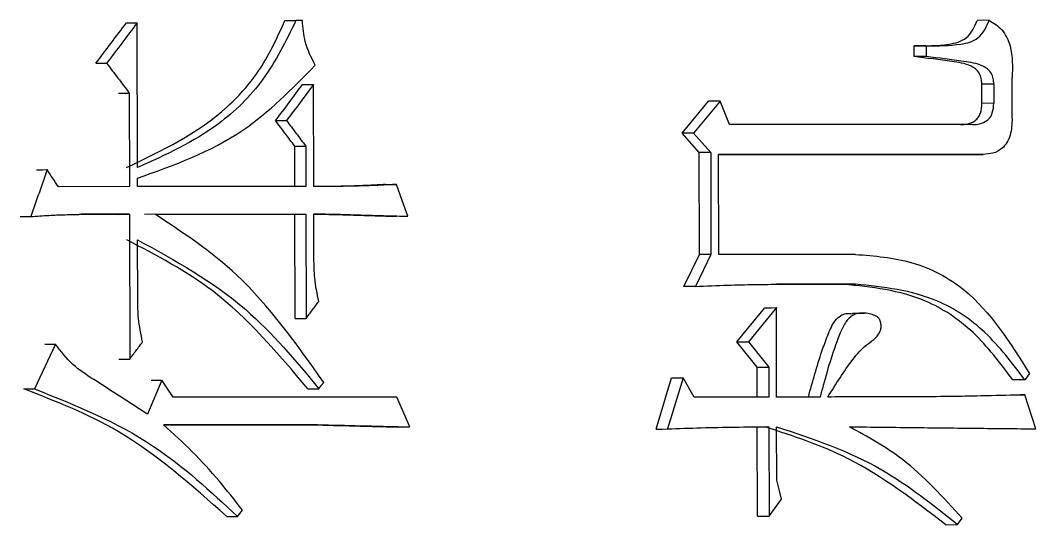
# Model space of a CAD drawing. Header units: millimetres. Extents: x 2462 to 4142, y 835 to 2023.
# Drawn here: x 3101.96 to 3107.12, y 1159.77 to 1162.33 of the extents above; entities that cross this region are included whole.
import ezdxf

# ---------------------------------------------------------------- set-up
doc = ezdxf.new("R2010")
doc.units = ezdxf.units.MM

msp = doc.modelspace()

# ---------------------------------------------------------------- linework, layer by layer
at = {"color": 7, "linetype": 'Continuous', "lineweight": 25}
for p, q in [((3102.5524, 1161.5835), (3102.5512, 1162.3191)), ((3103.3025, 1162.33), (3103.3584, 1162.3303)), ((3103.3908, 1162.3303), (3103.3584, 1162.3303)), ((3106.8815, 1162.3317), (3106.821, 1162.3314)), ((3106.5614, 1162.2017), (3106.5013, 1162.2015)), ((3106.5014, 1162.1474), (3106.5013, 1162.2015)), ((3106.5614, 1162.2017), (3106.5615, 1162.1477)), ((3106.5615, 1162.1477), (3106.5014, 1162.1474)), ((3103.449, 1161.4866), (3103.4481, 1162.0058)), ((3106.9054, 1162.0071), (3106.8449, 1162.0069)), ((3106.8451, 1161.9095), (3106.8449, 1162.0069)), ((3106.9054, 1162.0071), (3106.9056, 1161.9098)), ((3106.9992, 1161.8341), (3106.9989, 1162.0396)), ((3102.5108, 1161.9621), (3102.5117, 1161.4861)), ((3105.321, 1161.7576), (3105.4554, 1161.9199)), ((3105.5141, 1161.9201), (3105.3795, 1161.7578)), ((3105.5618, 1161.8012), (3105.5141, 1161.9201)), ((3106.9056, 1161.9098), (3106.8451, 1161.9095)), ((3106.7966, 1161.8016), (3105.5618, 1161.8012)), ((3105.3795, 1161.7578), (3105.321, 1161.7576)), ((3105.4083, 1161.6603), (3105.321, 1161.7576)), ((3105.3795, 1161.7578), (3105.467, 1161.6605)), ((3103.3525, 1161.4863), (3103.3521, 1161.6919)), ((3103.4081, 1161.6921), (3103.4084, 1161.4866)), ((3105.467, 1161.6605), (3105.4083, 1161.6603)), ((3105.4092, 1161.141), (3105.4083, 1161.6603)), ((3105.467, 1161.6605), (3105.4678, 1161.1413)), ((3105.5066, 1161.6497), (3106.8515, 1161.6502)), ((3106.791, 1161.6499), (3105.5066, 1161.6495)), ((3105.5075, 1161.1413), (3105.5066, 1161.6497)), ((3106.8515, 1161.6502), (3106.791, 1161.6499)), ((3102.5526, 1161.4862), (3102.5525, 1161.5295)), ((3102.5117, 1161.4861), (3102.1506, 1161.486)), ((3103.4084, 1161.4866), (3102.5526, 1161.4862)), ((3103.5382, 1161.4866), (3103.449, 1161.4866)), ((3102.4571, 1161.3453), (3102.2563, 1161.3452)), ((3102.5119, 1161.3455), (3102.2659, 1161.3454)), ((3102.4571, 1161.3453), (3102.5119, 1161.3455)), ((3102.5119, 1161.3455), (3102.5131, 1160.6099)), ((3103.3527, 1161.3457), (3102.5879, 1161.3453)), ((3102.6428, 1161.3456), (3103.4087, 1161.3459)), ((3103.3527, 1161.3457), (3103.4087, 1161.3459)), ((3103.3536, 1160.8157), (3103.3527, 1161.3457)), ((3103.4087, 1161.3459), (3103.4096, 1160.8159)), ((3103.4492, 1161.346), (3103.5627, 1161.346)), ((3103.4496, 1161.1188), (3103.4492, 1161.346)), ((3103.5066, 1161.3458), (3103.4492, 1161.3457)), ((3103.5066, 1161.3458), (3103.5627, 1161.346)), ((3103.9266, 1161.3354), (3103.87, 1161.3351)), ((3102.5536, 1160.9128), (3102.5531, 1161.2156)), ((3105.3302, 1160.9787), (3105.4092, 1161.141)), ((3105.4678, 1161.1413), (3105.3888, 1160.979)), ((3106.2023, 1161.1415), (3105.5075, 1161.1413)), ((3105.3888, 1160.979), (3105.3302, 1160.9787)), ((3106.1429, 1160.9898), (3105.8002, 1160.9897)), ((3105.8243, 1160.99), (3106.2025, 1160.9901)), ((3106.2025, 1160.9901), (3106.1429, 1160.9898)), ((3105.5999, 1160.6976), (3105.7417, 1160.8707)), ((3105.8008, 1160.871), (3105.6587, 1160.6978)), ((3105.8015, 1160.4166), (3105.8008, 1160.871)), ((3103.3536, 1160.8157), (3103.4096, 1160.8159)), ((3106.2476, 1160.8419), (3106.1873, 1160.8416)), ((3102.1355, 1160.6854), (3102.029, 1160.4583)), ((3102.0813, 1160.6852), (3102.1355, 1160.6854)), ((3105.7028, 1160.5678), (3105.5999, 1160.6976)), ((3105.6587, 1160.6978), (3105.7618, 1160.5681)), ((3102.4584, 1160.6097), (3102.5131, 1160.6099)), ((3105.703, 1160.4164), (3105.7028, 1160.5678)), ((3105.7618, 1160.5681), (3105.762, 1160.4166)), ((3102.677, 1160.5019), (3102.6037, 1160.3287)), ((3102.7344, 1160.4153), (3102.677, 1160.5019)), ((3105.1886, 1160.2539), (3105.2676, 1160.5136)), ((3105.326, 1160.5138), (3105.247, 1160.2542)), ((3105.3818, 1160.4165), (3105.326, 1160.5138)), ((3101.9749, 1160.458), (3102.029, 1160.4583)), ((3103.419, 1160.4586), (3103.475, 1160.4589)), ((3103.8717, 1160.4159), (3102.7344, 1160.4153)), ((3103.9365, 1160.2645), (3103.8717, 1160.4159)), ((3105.762, 1160.4166), (3105.3818, 1160.4165)), ((3106.0224, 1160.4167), (3105.8015, 1160.4166)), ((3106.595, 1160.4186), (3107.0032, 1160.4276)), ((3107.1186, 1160.2548), (3107.0639, 1160.4279)), ((3102.6856, 1160.2747), (3103.524, 1160.2751)), ((3103.4679, 1160.2748), (3102.6858, 1160.2745)), ((3103.4679, 1160.2748), (3103.524, 1160.2751)), ((3103.8798, 1160.2642), (3103.9365, 1160.2645)), ((3105.704, 1159.8106), (3105.7033, 1160.2649)), ((3105.7623, 1160.2652), (3105.7631, 1159.8109)), ((3105.8023, 1159.9948), (3105.8018, 1160.2652)), ((3107.0578, 1160.2546), (3107.1186, 1160.2548)), ((3105.7631, 1159.8109), (3105.8261, 1159.8974)), ((3103.0617, 1159.8097), (3103.0861, 1159.8422)), ((3103.0062, 1159.8094), (3103.0617, 1159.8097)), ((3105.704, 1159.8106), (3105.7631, 1159.8109)), ((3106.7219, 1159.7679), (3106.7453, 1159.8004)), ((3106.6617, 1159.7677), (3106.7219, 1159.7679))]:
    msp.add_line(p, q, dxfattribs=at)
at = {"color": 7, "linetype": 'Continuous', "lineweight": 25, "flags": 128}
for points in [[(3102.4963, 1162.3188), (3102.527, 1162.319), (3102.5512, 1162.3191)], [(3102.3412, 1162.1132), (3102.3718, 1162.1134), (3102.3959, 1162.1135)], [(3103.3921, 1162.0056), (3103.4235, 1162.0057), (3103.4481, 1162.0058)], [(3102.4561, 1161.9619), (3102.4867, 1161.962), (3102.5108, 1161.9621)], [(3105.5141, 1161.9201), (3105.4812, 1161.92), (3105.4554, 1161.9199)], [(3103.2546, 1161.8216), (3103.2859, 1161.8218), (3103.3104, 1161.8219)], [(3103.3521, 1161.6919), (3103.3835, 1161.692), (3103.4081, 1161.6921)], [(3102.0387, 1161.5722), (3102.069, 1161.5724), (3102.0929, 1161.5725)], [(3103.8133, 1161.4973), (3103.8449, 1161.4975), (3103.8698, 1161.4976)], [(3103.9266, 1161.3354), (3103.8982, 1161.4165), (3103.8698, 1161.4976)], [(3101.957, 1161.3342), (3101.9872, 1161.3343), (3102.011, 1161.3344)], [(3105.4678, 1161.1413), (3105.435, 1161.1411), (3105.4092, 1161.141)], [(3105.7417, 1160.8707), (3105.7748, 1160.8709), (3105.8008, 1160.871)], [(3105.5999, 1160.6976), (3105.6328, 1160.6977), (3105.6587, 1160.6978)], [(3105.7028, 1160.5678), (3105.7358, 1160.568), (3105.7618, 1160.5681)], [(3102.622, 1160.5016), (3102.6528, 1160.5017), (3102.677, 1160.5019)], [(3105.2676, 1160.5136), (3105.3003, 1160.5137), (3105.326, 1160.5138)], [(3107.0637, 1160.5036), (3107.0372, 1160.5035), (3107.0201, 1160.5034), (3107.003, 1160.5033)], [(3107.087, 1160.536), (3107.0812, 1160.5279), (3107.0754, 1160.5198), (3107.0696, 1160.5117), (3107.0637, 1160.5036)], [(3103.4751, 1160.459), (3103.4872, 1160.4752), (3103.4993, 1160.4913)], [(3107.0032, 1160.4276), (3107.0372, 1160.4278), (3107.0639, 1160.4279)], [(3105.1886, 1160.2539), (3105.2213, 1160.2541), (3105.247, 1160.2542)], [(3105.8261, 1159.8974), (3105.8142, 1159.9461), (3105.8023, 1159.9948)]]:
    msp.add_lwpolyline(points, dxfattribs=at)
at = {"color": 7, "linetype": 'Continuous', "lineweight": 25}
for points, knots in [([(3102.3412, 1162.1132), (3102.3671, 1162.1475), (3102.4188, 1162.216), (3102.4705, 1162.2846), (3102.4963, 1162.3188)], [0, 0, 0, 0, 0.5, 1, 1, 1, 1]), ([(3102.5512, 1162.3191), (3102.5253, 1162.2848), (3102.4736, 1162.2163), (3102.4218, 1162.1478), (3102.3959, 1162.1135)], [0, 0, 0, 0, 0.5, 1, 1, 1, 1]), ([(3102.4976, 1161.5833), (3102.6778, 1161.6694), (3102.9311, 1161.7905), (3103.1885, 1162.0813), (3103.2643, 1162.2466), (3103.3025, 1162.33)], [0, 0, 0, 0, 0.550002, 0.773014, 1, 1, 1, 1]), ([(3103.3584, 1162.3303), (3103.3069, 1162.2266), (3103.2051, 1162.0213), (3102.9292, 1161.752), (3102.6945, 1161.6471), (3102.5524, 1161.5835)], [0, 0, 0, 0, 0.286997, 0.568308, 1, 1, 1, 1]), ([(3103.4561, 1162.1032), (3103.4364, 1162.1421), (3103.401, 1162.2124), (3103.3939, 1162.294), (3103.3908, 1162.3303)], [0, 0, 0, 0, 0.5543443, 1, 1, 1, 1]), ([(3106.5013, 1162.2015), (3106.5597, 1162.2017), (3106.6484, 1162.2019), (3106.7557, 1162.2258), (3106.8001, 1162.2809), (3106.814, 1162.3144), (3106.821, 1162.3314)], [0, 0, 0, 0, 0.492277, 0.748028, 0.872473, 1, 1, 1, 1]), ([(3106.5614, 1162.2017), (3106.6198, 1162.2019), (3106.7087, 1162.2022), (3106.8161, 1162.226), (3106.8606, 1162.2811), (3106.8745, 1162.3147), (3106.8815, 1162.3317)], [0, 0, 0, 0, 0.4923877, 0.7481706, 0.8725672, 1, 1, 1, 1]), ([(3106.8815, 1162.3317), (3106.9047, 1162.3177), (3106.9516, 1162.2896), (3107.0034, 1162.1825), (3107.0006, 1162.0945), (3106.9989, 1162.0396)], [0, 0, 0, 0, 0.268924, 0.544059, 1, 1, 1, 1]), ([(3106.8449, 1162.0069), (3106.8444, 1162.0168), (3106.8433, 1162.0363), (3106.8326, 1162.0644), (3106.8137, 1162.0856), (3106.7677, 1162.112), (3106.6613, 1162.127), (3106.5649, 1162.1393), (3106.5014, 1162.1474)], [0, 0, 0, 0, 0.0603351, 0.119888, 0.1857879, 0.2512461, 0.5074614, 1, 1, 1, 1]), ([(3106.9054, 1162.0071), (3106.9049, 1162.017), (3106.9038, 1162.0366), (3106.8931, 1162.0646), (3106.8742, 1162.0858), (3106.8281, 1162.1123), (3106.7216, 1162.1273), (3106.625, 1162.1396), (3106.5615, 1162.1477)], [0, 0, 0, 0, 0.060271, 0.119774, 0.185648, 0.251104, 0.507362, 1, 1, 1, 1]), ([(3102.3959, 1162.1135), (3102.415, 1162.0883), (3102.4534, 1162.0378), (3102.4917, 1161.9873), (3102.5108, 1161.9621)], [0, 0, 0, 0, 0.500001, 1, 1, 1, 1]), ([(3102.5525, 1161.5295), (3102.7384, 1161.5954), (3103.0737, 1161.7143), (3103.3382, 1161.9833), (3103.4561, 1162.1032)], [0, 0, 0, 0, 0.554476, 1, 1, 1, 1]), ([(3103.2546, 1161.8216), (3103.2775, 1161.8523), (3103.3234, 1161.9136), (3103.3692, 1161.9749), (3103.3921, 1162.0056)], [0, 0, 0, 0, 0.5, 1, 1, 1, 1]), ([(3103.4481, 1162.0058), (3103.4252, 1161.9752), (3103.3793, 1161.9138), (3103.3334, 1161.8525), (3103.3104, 1161.8219)], [0, 0, 0, 0, 0.5, 1, 1, 1, 1]), ([(3106.7362, 1161.8013), (3106.7489, 1161.8019), (3106.7744, 1161.803), (3106.8058, 1161.8164), (3106.8272, 1161.8371), (3106.8423, 1161.8667), (3106.844, 1161.8926), (3106.8451, 1161.9095)], [0, 0, 0, 0, 0.240661, 0.483158, 0.613663, 0.747582, 1, 1, 1, 1]), ([(3106.7966, 1161.8016), (3106.8093, 1161.8021), (3106.8348, 1161.8033), (3106.8663, 1161.8167), (3106.8877, 1161.8374), (3106.9028, 1161.8669), (3106.9045, 1161.8928), (3106.9056, 1161.9098)], [0, 0, 0, 0, 0.24079, 0.483382, 0.613891, 0.747761, 1, 1, 1, 1]), ([(3103.3521, 1161.6919), (3103.3359, 1161.7135), (3103.3034, 1161.7567), (3103.2709, 1161.8), (3103.2546, 1161.8216)], [0, 0, 0, 0, 0.500001, 1, 1, 1, 1]), ([(3103.3104, 1161.8219), (3103.3267, 1161.8002), (3103.3593, 1161.757), (3103.3918, 1161.7137), (3103.4081, 1161.6921)], [0, 0, 0, 0, 0.5000011, 1, 1, 1, 1]), ([(3106.9992, 1161.8341), (3106.998, 1161.8044), (3106.9955, 1161.7465), (3106.9553, 1161.6791), (3106.9018, 1161.6531), (3106.8682, 1161.6512), (3106.8515, 1161.6502)], [0, 0, 0, 0, 0.294497, 0.5757322, 0.789017, 1, 1, 1, 1]), ([(3102.0929, 1161.5725), (3102.0793, 1161.5328), (3102.052, 1161.4535), (3102.0247, 1161.3741), (3102.011, 1161.3344)], [0, 0, 0, 0, 0.5, 1, 1, 1, 1]), ([(3102.1506, 1161.486), (3102.141, 1161.5004), (3102.1218, 1161.5292), (3102.1025, 1161.558), (3102.0929, 1161.5725)], [0, 0, 0, 0, 0.500003, 1, 1, 1, 1]), ([(3103.8133, 1161.4973), (3103.7853, 1161.4957), (3103.7293, 1161.4925), (3103.6231, 1161.4882), (3103.5448, 1161.4872), (3103.4946, 1161.4866)], [0, 0, 0, 0, 0.263979, 0.527965, 1, 1, 1, 1]), ([(3103.8698, 1161.4976), (3103.8416, 1161.496), (3103.785, 1161.4928), (3103.6745, 1161.4882), (3103.5922, 1161.4873), (3103.5382, 1161.4866)], [0, 0, 0, 0, 0.256211, 0.512429, 1, 1, 1, 1]), ([(3102.011, 1161.3344), (3102.0415, 1161.3365), (3102.0992, 1161.3404), (3102.1842, 1161.3437), (3102.2386, 1161.3448), (3102.2659, 1161.3454)], [0, 0, 0, 0, 0.358806, 0.679364, 1, 1, 1, 1]), ([(3103.4993, 1160.4913), (3103.3612, 1160.6863), (3103.1169, 1161.0314), (3102.7865, 1161.2503), (3102.6428, 1161.3455)], [0, 0, 0, 0, 0.565165, 1, 1, 1, 1]), ([(3103.5066, 1161.3458), (3103.5545, 1161.3444), (3103.6392, 1161.3419), (3103.7603, 1161.3383), (3103.8334, 1161.3362), (3103.87, 1161.3351)], [0, 0, 0, 0, 0.395454, 0.697726, 1, 1, 1, 1]), ([(3103.5627, 1161.346), (3103.6107, 1161.3446), (3103.6954, 1161.3421), (3103.8167, 1161.3386), (3103.89, 1161.3364), (3103.9266, 1161.3354)], [0, 0, 0, 0, 0.39494, 0.697469, 1, 1, 1, 1]), ([(3103.419, 1160.4586), (3103.2665, 1160.6384), (3102.9967, 1160.9564), (3102.6493, 1161.1369), (3102.4982, 1161.2154)], [0, 0, 0, 0, 0.565266, 1, 1, 1, 1]), ([(3102.5531, 1161.2156), (3102.7443, 1161.1107), (3103.0895, 1160.9215), (3103.3561, 1160.6015), (3103.475, 1160.4589)], [0, 0, 0, 0, 0.554256, 1, 1, 1, 1]), ([(3103.4743, 1160.9025), (3103.4662, 1160.9422), (3103.4516, 1161.0134), (3103.4502, 1161.0865), (3103.4496, 1161.1188)], [0, 0, 0, 0, 0.558835, 1, 1, 1, 1]), ([(3106.2023, 1161.1415), (3106.2988, 1161.1341), (3106.4929, 1161.1192), (3106.8275, 1160.9476), (3106.9879, 1160.6933), (3107.087, 1160.536)], [0, 0, 0, 0, 0.274101, 0.551296, 1, 1, 1, 1]), ([(3105.3888, 1160.979), (3105.4439, 1160.9814), (3105.5442, 1160.9857), (3105.6893, 1160.989), (3105.7793, 1160.9896), (3105.8243, 1160.99)], [0, 0, 0, 0, 0.3791836, 0.6895692, 1, 1, 1, 1]), ([(3107.003, 1160.5033), (3106.9388, 1160.5885), (3106.812, 1160.7566), (3106.5183, 1160.9508), (3106.2846, 1160.9751), (3106.1429, 1160.9898)], [0, 0, 0, 0, 0.2874425, 0.5678563, 1, 1, 1, 1]), ([(3107.0637, 1160.5036), (3106.9995, 1160.5887), (3106.8724, 1160.7569), (3106.5783, 1160.9511), (3106.3444, 1160.9754), (3106.2025, 1160.9901)], [0, 0, 0, 0, 0.287344, 0.567754, 1, 1, 1, 1]), ([(3102.5785, 1160.6965), (3102.5703, 1160.7363), (3102.5556, 1160.8074), (3102.5542, 1160.8806), (3102.5536, 1160.9128)], [0, 0, 0, 0, 0.5588348, 1, 1, 1, 1]), ([(3103.4096, 1160.8159), (3103.4204, 1160.8303), (3103.442, 1160.8592), (3103.4635, 1160.888), (3103.4743, 1160.9025)], [0, 0, 0, 0, 0.500001, 1, 1, 1, 1]), ([(3105.9631, 1160.4165), (3105.9846, 1160.4949), (3106.0138, 1160.6013), (3106.0608, 1160.7296), (3106.0884, 1160.7963), (3106.1245, 1160.8304), (3106.1553, 1160.8445), (3106.1762, 1160.8412), (3106.1875, 1160.8395)], [0, 0, 0, 0, 0.455264, 0.617256, 0.780592, 0.85776, 0.923226, 1, 1, 1, 1]), ([(3106.0618, 1160.4168), (3106.1028, 1160.4824), (3106.1619, 1160.5773), (3106.2523, 1160.6842), (3106.3169, 1160.7184), (3106.3329, 1160.765), (3106.3336, 1160.7848), (3106.3293, 1160.8038), (3106.3201, 1160.819), (3106.3038, 1160.8314), (3106.2685, 1160.8409), (3106.2267, 1160.848), (3106.183, 1160.8308), (3106.1506, 1160.7985), (3106.0961, 1160.6797), (3106.0581, 1160.548), (3106.0278, 1160.4363), (3106.0224, 1160.4167)], [0, 0, 0, 0, 0.209543, 0.302706, 0.395798, 0.412004, 0.428186, 0.444961, 0.461038, 0.475088, 0.504153, 0.574083, 0.604651, 0.646233, 0.701501, 0.94765, 1, 1, 1, 1]), ([(3102.6037, 1160.3287), (3102.5129, 1160.3879), (3102.3863, 1160.4704), (3102.2201, 1160.5756), (3102.1638, 1160.6487), (3102.1355, 1160.6854)], [0, 0, 0, 0, 0.557651, 0.777477, 1, 1, 1, 1]), ([(3102.5131, 1160.6099), (3102.524, 1160.6244), (3102.5458, 1160.6532), (3102.5676, 1160.6821), (3102.5785, 1160.6965)], [0, 0, 0, 0, 0.500001, 1, 1, 1, 1]), ([(3103.0062, 1159.8094), (3102.8285, 1159.9676), (3102.5134, 1160.2482), (3102.1384, 1160.3943), (3101.9748, 1160.458)], [0, 0, 0, 0, 0.563735, 1, 1, 1, 1]), ([(3102.029, 1160.4583), (3102.2376, 1160.3749), (3102.6129, 1160.2248), (3102.9236, 1159.9374), (3103.0617, 1159.8097)], [0, 0, 0, 0, 0.555605, 1, 1, 1, 1]), ([(3107.0639, 1160.4279), (3106.9334, 1160.4243), (3106.702, 1160.4179), (3106.3677, 1160.4176), (3106.1638, 1160.417), (3106.0618, 1160.4167)], [0, 0, 0, 0, 0.392543, 0.696266, 1, 1, 1, 1]), ([(3106.3322, 1160.4174), (3106.3322, 1160.4174), (3106.3324, 1160.4174), (3106.3181, 1160.4174), (3106.2871, 1160.4173), (3106.2571, 1160.4172)], [0, 0, 0, 0, 0.005804, 0.036079, 1, 1, 1, 1]), ([(3103.0861, 1159.8422), (3103.0469, 1159.8922), (3102.9659, 1159.9956), (3102.8328, 1160.1414), (3102.7347, 1160.2302), (3102.6856, 1160.2747)], [0, 0, 0, 0, 0.317968, 0.658007, 1, 1, 1, 1]), ([(3103.4679, 1160.2748), (3103.5402, 1160.273), (3103.6451, 1160.2703), (3103.7823, 1160.2667), (3103.8473, 1160.2651), (3103.8798, 1160.2642)], [0, 0, 0, 0, 0.52539, 0.762695, 1, 1, 1, 1]), ([(3103.524, 1160.2751), (3103.5963, 1160.2732), (3103.7013, 1160.2705), (3103.8387, 1160.267), (3103.9039, 1160.2653), (3103.9365, 1160.2645)], [0, 0, 0, 0, 0.524708, 0.762354, 1, 1, 1, 1]), ([(3105.247, 1160.2542), (3105.3039, 1160.2565), (3105.4184, 1160.2612), (3105.5902, 1160.2642), (3105.7049, 1160.2649), (3105.7623, 1160.2652)], [0, 0, 0, 0, 0.3308169, 0.6653894, 1, 1, 1, 1]), ([(3106.6617, 1159.7677), (3106.5003, 1159.8915), (3106.2134, 1160.1116), (3105.886, 1160.2183), (3105.7427, 1160.2649)], [0, 0, 0, 0, 0.562559, 1, 1, 1, 1]), ([(3105.8018, 1160.2652), (3105.9846, 1160.2045), (3106.3129, 1160.0956), (3106.5963, 1159.8686), (3106.7219, 1159.7679)], [0, 0, 0, 0, 0.556811, 1, 1, 1, 1]), ([(3106.1723, 1160.2653), (3106.2862, 1160.264), (3106.5015, 1160.2616), (3106.8169, 1160.2581), (3107.018, 1160.2559), (3107.1186, 1160.2548)], [0, 0, 0, 0, 0.359303, 0.679648, 1, 1, 1, 1]), ([(3106.7453, 1159.8004), (3106.6479, 1159.9077), (3106.4752, 1160.098), (3106.2642, 1160.2145), (3106.1723, 1160.2653)], [0, 0, 0, 0, 0.564151, 1, 1, 1, 1])]:
    msp.add_open_spline(points, degree=3, knots=knots, dxfattribs=at)

doc.saveas('drawing.dxf')
